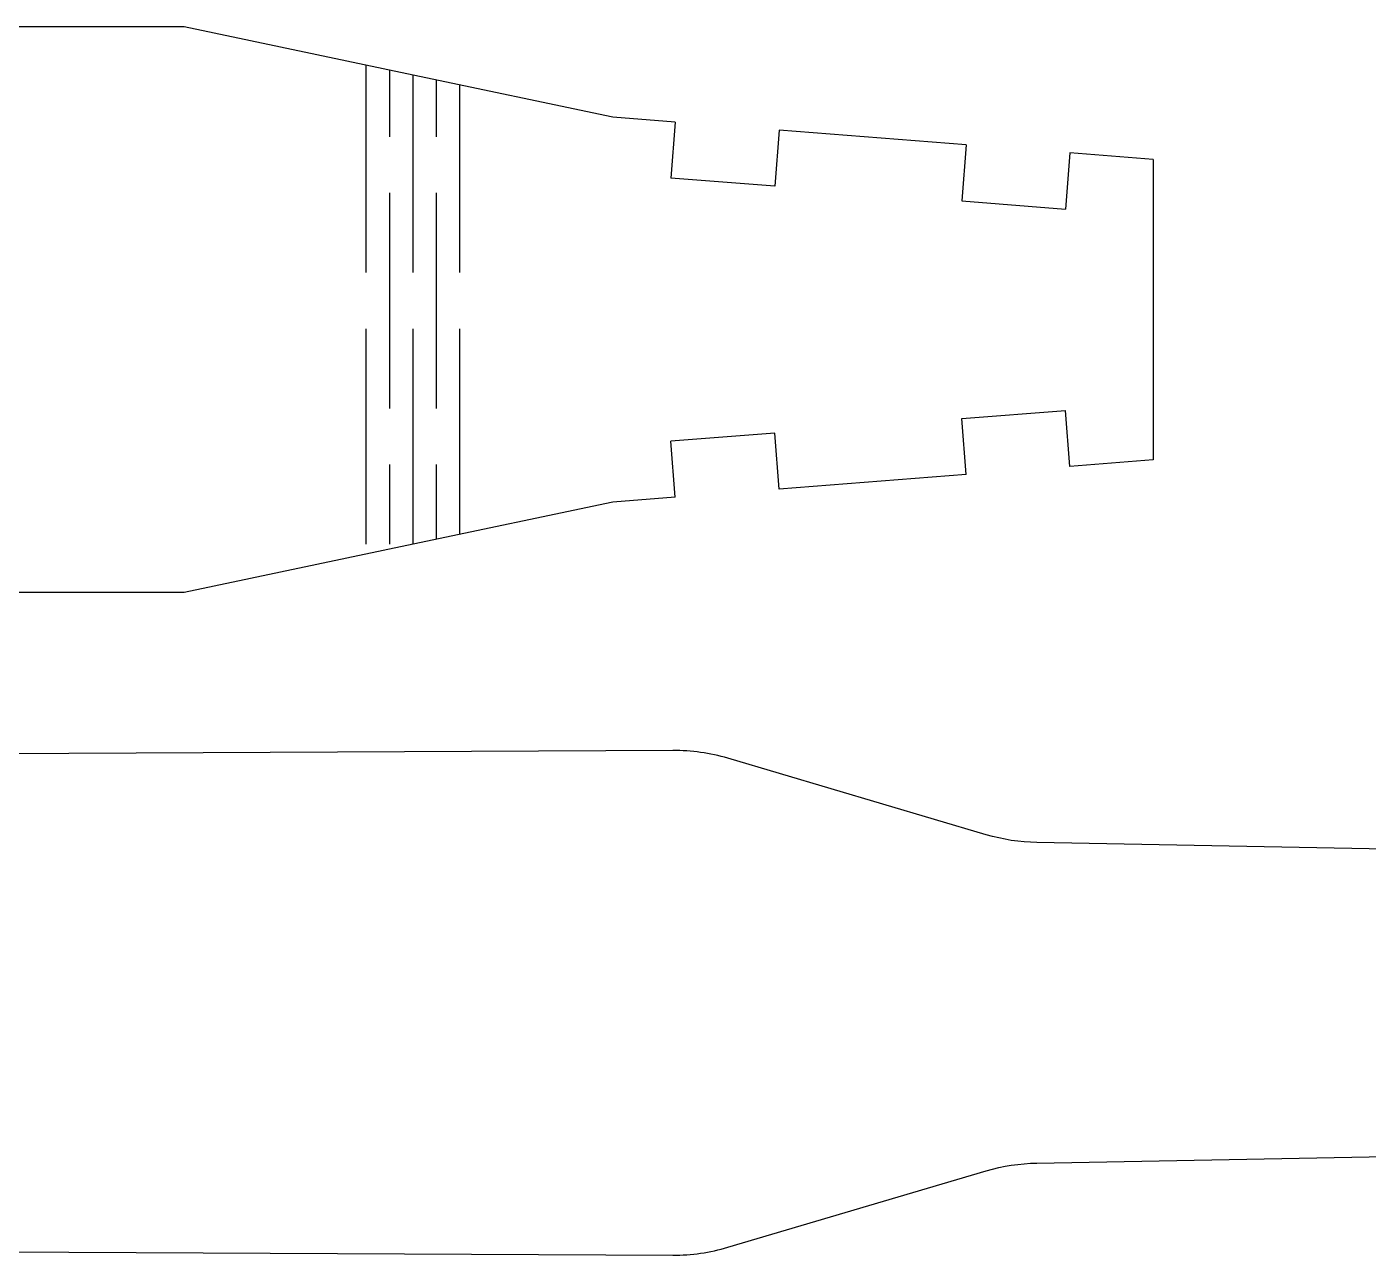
# Model space of a CAD drawing. Header units: centimetres. Extents: x 56783 to 57745, y 15612 to 15912.
# Drawn here: x 56903.5 to 56975.1, y 15679.8 to 15745.4 of the extents above; entities that cross this region are included whole.
import ezdxf

# ---------------------------------------------------------------- set-up
doc = ezdxf.new("R2010")
doc.units = ezdxf.units.CM
doc.header["$MEASUREMENT"] = 0
doc.layers.add('Exterior', color=7, linetype='Continuous')
doc.layers.add('Kerf', color=1, linetype='Continuous')

msp = doc.modelspace()

# ---------------------------------------------------------------- linework, layer by layer
at = {"layer": 'Exterior'}
for p, q in [((56938.097, 15740.297), (56937.863, 15737.306)), ((56943.652, 15739.863), (56943.418, 15736.872)), ((56953.622, 15739.083), (56953.388, 15736.092)), ((56959.161, 15738.65), (56958.927, 15735.659)), ((56963.605, 15738.303), (56963.605, 15722.271)), ((56953.388, 15736.092), (56958.927, 15735.659)), ((56953.388, 15724.481), (56958.927, 15724.914)), ((56953.622, 15721.49), (56953.388, 15724.481)), ((56959.161, 15721.923), (56958.927, 15724.914)), ((56943.652, 15720.711), (56943.418, 15723.701)), ((56938.097, 15720.276), (56937.863, 15723.267))]:
    msp.add_line(p, q, dxfattribs=at)
for points in [[(56924.107, 15742.805), (56911.887, 15745.383), (56869.891, 15745.383)], [(56938.097, 15740.297), (56934.766, 15740.558), (56924.107, 15742.805)], [(56953.622, 15739.083), (56943.652, 15739.863)], [(56963.605, 15738.303), (56959.161, 15738.65)], [(56943.418, 15736.872), (56937.863, 15737.306)], [(56943.418, 15723.701), (56937.863, 15723.267)], [(56963.605, 15722.271), (56959.161, 15721.923)], [(56953.622, 15721.49), (56943.652, 15720.711)], [(56938.097, 15720.276), (56934.766, 15720.016), (56924.107, 15717.768)], [(56924.107, 15717.768), (56911.887, 15715.191), (56869.891, 15715.191)]]:
    msp.add_lwpolyline(points, dxfattribs=at)
for points in [[(56988.222, 15701.275), (56957.402, 15701.851, -0.06735), (56954.702, 15702.267), (56940.912, 15706.347, 0.073421), (56937.966, 15706.766), (56841.249, 15706.283, 0.059926)], [(56841.249, 15680.316), (56937.966, 15679.834, 0.073421), (56940.912, 15680.252), (56954.702, 15684.332, -0.06735), (56957.402, 15684.749), (56988.222, 15685.325, 0.408754)]]:
    msp.add_lwpolyline(points, format="xyb", dxfattribs=at)
at = {"layer": 'Kerf'}
for points in [[(56921.608, 15732.268), (56921.608, 15743.333)], [(56922.858, 15739.518), (56922.858, 15743.069)], [(56924.107, 15732.268), (56924.107, 15742.805)], [(56925.357, 15739.518), (56925.357, 15742.542)], [(56926.607, 15732.268), (56926.607, 15742.278)], [(56922.858, 15725.018), (56922.858, 15736.518)], [(56925.357, 15725.018), (56925.357, 15736.518)], [(56921.608, 15717.768), (56921.608, 15729.268)], [(56924.107, 15717.768), (56924.107, 15729.268)], [(56926.607, 15718.295), (56926.607, 15729.268)], [(56922.858, 15717.768), (56922.858, 15722.018)], [(56925.357, 15718.032), (56925.357, 15722.018)]]:
    msp.add_lwpolyline(points, dxfattribs=at)

doc.saveas('drawing.dxf')
